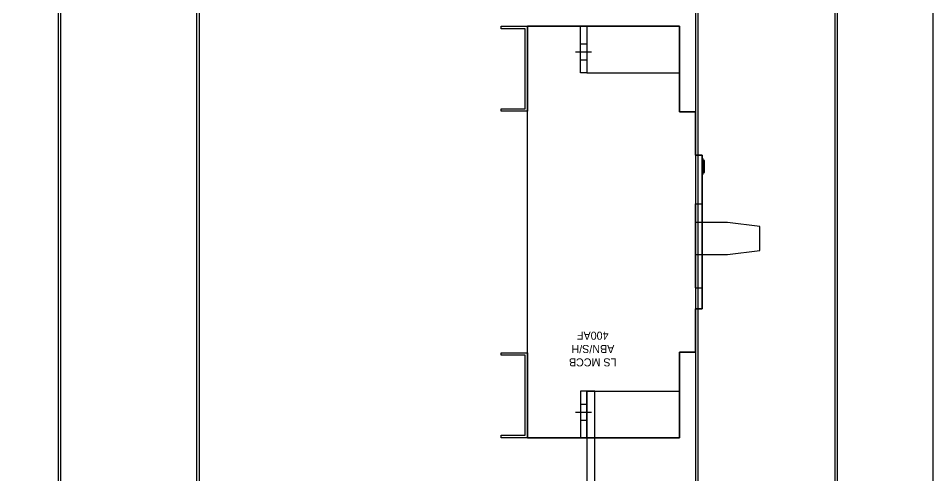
# Model space of a CAD drawing. Header units: millimetres. Extents: x 0 to 4277, y 0 to 3024.
# Drawn here: x 3706 to 4277, y 2118 to 2403 of the extents above; entities that cross this region are included whole.
import ezdxf
from ezdxf.enums import TextEntityAlignment as Align

# ---------------------------------------------------------------- set-up
doc = ezdxf.new("R2010")
doc.units = ezdxf.units.MM
doc.styles.add('Tahoma (Input Text)', font='tahoma.ttf')

# ---------------------------------------------------------------- blocks, each defined once
blk = doc.blocks.new('khungtenAsean2')
at = {"color": 7}
blk.add_lwpolyline([(0, 0), (2970, 0), (2970, -2100), (0, -2100)], close=True, dxfattribs=at)
at = {"color": 1, "style": 'Tahoma (Input Text)', "flags": 8}
for tag, p in [('#03', (506.57, -2019.3)), ('#01', (137.05, -2021.28)), ('#05', (1106.63, -2021.28)), ('#07', (1834.68, -2021.28)), ('#09', (2146.72, -2021.28)), ('#02', (98.46, -2081.28)), ('#04', (486.11, -2081.28)), ('#06', (1065.33, -2081.28)), ('#08', (1817.45, -2081.28)), ('#10', (2146.72, -2081.28))]:
    blk.add_attdef(tag, p, '', height=25, dxfattribs=at)
blk.add_attdef('#11', text='', height=25, dxfattribs=at).set_placement((2914.99, -2067.35), align=Align.CENTER)
blk = doc.blocks.new('HCC1 LS 400AF')
at = {"color": 7}
for p, q in [((0, 0), (0, -15.3)), ((0, -15.3), (0, 0)), ((0, 0), (95, 0)), ((95, 0), (0, 0)), ((95, 0), (95, -257)), ((95, 0), (95, -257)), ((62, -11), (58, -11)), ((0, -15.3), (0, -24.9)), ((0, -24.9), (0, -15.3)), ((65, -16), (55, -16)), ((62, -21), (58, -21)), ((0, -24.9), (0, -53.5)), ((0, -53.5), (0, -24.9)), ((58, -29), (0, -29)), ((-10, -80.5), (-10, -53.5)), ((-10, -53.5), (0, -53.5)), ((-10, -53.5), (-10, -80.5)), ((0, -53.5), (-10, -53.5)), ((-14, -176.5), (-14, -80.5)), ((-14, -80.5), (-10, -80.5)), ((-10, -80.5), (-14, -80.5)), ((-14, -80.5), (-14, -176.5)), ((-10, -93.7), (-14, -93.7)), ((-10, -93.7), (-10, -146.1)), ((-10, -93.7), (-10, -146.1)), ((-30, -114.45), (-50, -116.95)), ((-30, -114.45), (-50, -116.95)), ((-50, -116.95), (-50, -131.95)), ((-50, -116.95), (-50, -131.95)), ((-10, -114.45), (-30, -114.45)), ((-18, -114.45), (-30, -114.45)), ((-10, -114.45), (-18, -114.45)), ((-50, -131.95), (-30, -134.45)), ((-50, -131.95), (-30, -134.45)), ((-30, -134.45), (-10, -134.45)), ((-30, -134.45), (-18, -134.45)), ((-18, -134.45), (-10, -134.45)), ((-10, -146.1), (-14, -146.1)), ((-14.5, -169.5), (-14.5, -164.5)), ((-14, -164.5), (-14.5, -164.5)), ((-14.5, -174.5), (-14.5, -164.5)), ((-15.5, -165.75), (-15.5, -169.5)), ((-14.5, -165.75), (-15.5, -165.75)), ((-15.5, -165.75), (-15.5, -173.25)), ((-14.5, -169.5), (-15.5, -169.5)), ((-15.5, -169.5), (-15.5, -173.25)), ((-15.5, -169.5), (-14.5, -169.5)), ((-14.5, -169.5), (-14, -169.5)), ((-14, -169.5), (-14.5, -169.5)), ((-14.5, -174.5), (-14.5, -169.5)), ((-15.5, -173.25), (-14.5, -173.25)), ((-14, -174.5), (-14.5, -174.5)), ((-10, -176.5), (-14, -176.5)), ((-14, -176.5), (-10, -176.5)), ((-10, -203.5), (-10, -176.5)), ((-10, -176.5), (-10, -203.5)), ((0, -203.5), (-10, -203.5)), ((-10, -203.5), (0, -203.5)), ((0, -203.5), (0, -232.1)), ((0, -232.1), (0, -203.5)), ((58, -228), (0, -228)), ((0, -232.1), (0, -241.7)), ((0, -241.7), (0, -232.1)), ((62, -236), (58, -236)), ((0, -241.7), (0, -257)), ((0, -257), (0, -241.7)), ((65, -241), (55, -241)), ((62, -246), (58, -246)), ((0, -257), (95, -257)), ((95, -257), (0, -257))]:
    blk.add_line(p, q, dxfattribs=at)
for points in [[(62, 0), (58, 0), (58, -29), (62, -29)], [(62, -257), (58, -257), (58, -228), (62, -228)]]:
    blk.add_lwpolyline(points, close=True, dxfattribs=at)
at = {"insert": (35.64, -44.55), "char_height": 5, "attachment_point": 1}
blk.add_mtext_dynamic_manual_height_columns('\\pi3.7598;{\\C1;LS MCCB\\P\\pi5.15134;ABN/S/H\\P\\pi8.75809;400AF}', width=37.6867, gutter_width=1, heights=[0], dxfattribs=at)

msp = doc.modelspace()

# ---------------------------------------------------------------- linework, layer by layer
for points in [[(3707.71, 2683.77), (3707.71, 2695.77), (3730.71, 2695.77), (3730.71, 1600.77), (3707.71, 1600.77), (3707.71, 1612.77), (3706.21, 1612.77), (3706.21, 1599.27), (3732.21, 1599.27), (3732.21, 2697.27), (3706.21, 2697.27), (3706.21, 2683.77)], [(4192.74, 2683.77), (4192.74, 2695.77), (4215.74, 2695.77), (4215.74, 1600.77), (4192.74, 1600.77), (4192.74, 1612.77), (4191.24, 1612.77), (4191.24, 1599.27), (4217.24, 1599.27), (4217.24, 2697.27), (4191.24, 2697.27), (4191.24, 2683.77)], [(3843.74, 2657.27), (3818.74, 2657.27), (3818.74, 1639.27), (3843.74, 1639.27), (3843.74, 1637.77), (3817.24, 1637.77), (3817.24, 2658.77), (3843.74, 2658.77)], [(4112.74, 2642.77), (4112.74, 2652.77), (4128.74, 2652.77), (4128.74, 1643.77), (4112.74, 1643.77), (4112.74, 1653.77), (4111.24, 1653.77), (4111.24, 1642.27), (4130.24, 1642.27), (4130.24, 2654.27), (4111.24, 2654.27), (4111.24, 2642.77)]]:
    msp.add_lwpolyline(points, close=True)
at = {"color": 8}
for points in [[(4007.24, 2346.77), (4022.24, 2346.77), (4022.24, 2396.77), (4007.24, 2396.77), (4007.24, 2398.27), (4023.74, 2398.27), (4023.74, 2345.27), (4007.24, 2345.27)], [(4007.24, 2142.77), (4022.24, 2142.77), (4022.24, 2192.77), (4007.24, 2192.77), (4007.24, 2194.27), (4023.74, 2194.27), (4023.74, 2141.27), (4007.24, 2141.27)]]:
    msp.add_lwpolyline(points, close=True, dxfattribs=at)
at = {"color": 2}
msp.add_lwpolyline([(4025.74, 2041.16), (4025.74, 2106.27), (4065.74, 2106.27), (4065.74, 2170.27), (4060.74, 2170.27), (4060.74, 2111.27), (4020.74, 2111.27), (4020.74, 2041.16), (4025.74, 2041.16)], dxfattribs=at)

# ---------------------------------------------------------------- block references
at = {"xscale": 1.440000000002328, "yscale": 1.440000000002328, "zscale": 1.440000000002328}
msp.add_blockref('khungtenAsean2', (0, 3024), dxfattribs=at)
at = {"color": 7, "rotation": 180}
msp.add_blockref('HCC1 LS 400AF', (4118.74, 2141.27), dxfattribs=at)

doc.saveas('drawing.dxf')
